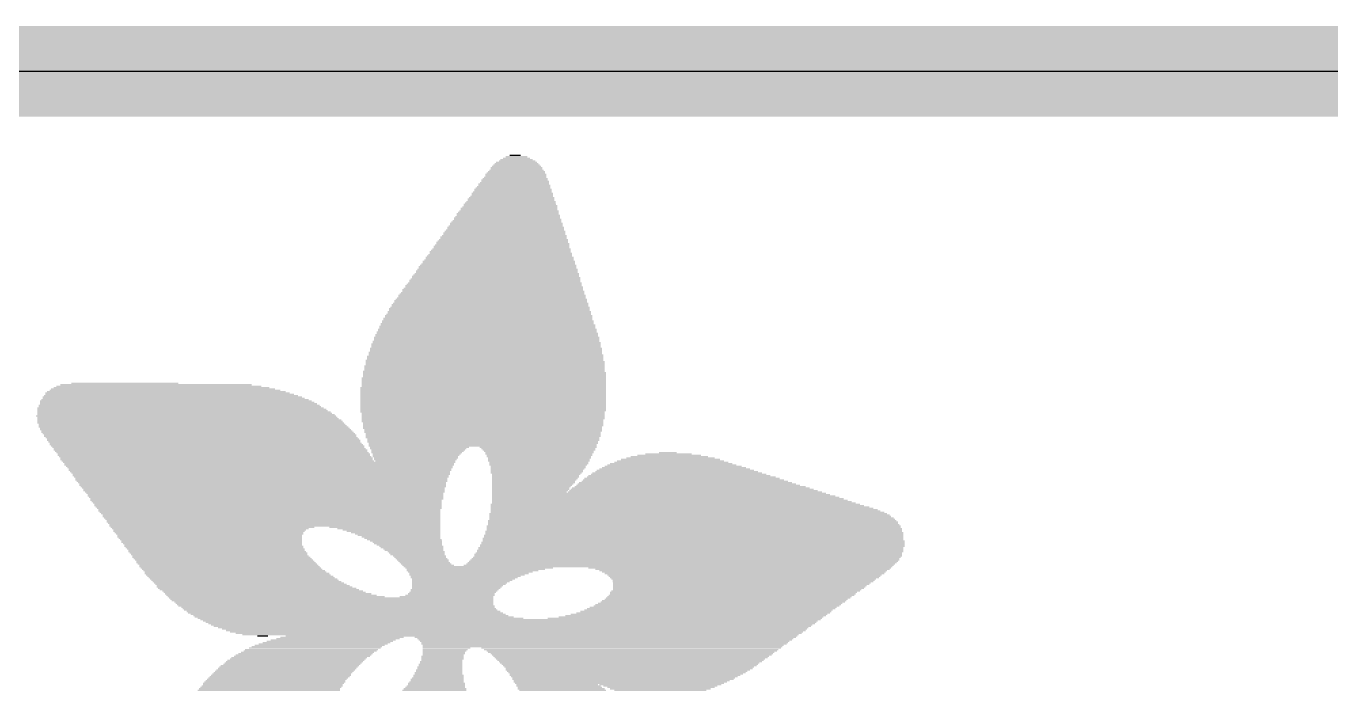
# Model space of a CAD drawing. Extents: x -3.6 to 34.1, y -8.2 to 24.4.
# Drawn here: x 4.669 to 8.332, y 16.041 to 17.907 of the extents above; entities that cross this region are included whole.
import ezdxf

# ---------------------------------------------------------------- set-up
doc = ezdxf.new("R2010")
doc.units = 0
for name, color, linetype in [('1', 12, 'CONTINUOUS'), ('16', 5, 'CONTINUOUS'), ('20', 53, 'CONTINUOUS'), ('21', 40, 'CONTINUOUS')]:
    doc.layers.add(name, color=color, linetype=linetype)

# ---------------------------------------------------------------- blocks, each defined once
blk = doc.blocks.new('RECT')
blk.add_solid([(-0.5, -0.5), (0.5, -0.5), (-0.5, 0.5), (0.5, 0.5)])

msp = doc.modelspace()

# ---------------------------------------------------------------- linework, layer by layer
at = {"layer": '1', "const_width": 0.254}
msp.add_lwpolyline([(0, 17.78), (25.4, 17.78)], dxfattribs=at)
at = {"layer": '16', "const_width": 0.254}
msp.add_lwpolyline([(0, 17.78), (25.4, 17.78)], dxfattribs=at)
at = {"layer": '20'}
msp.add_line((22.86, 17.78), (2.54, 17.78), dxfattribs=at)

# ---------------------------------------------------------------- block references
at = {"layer": '21'}
for p, xscale, yscale in [((6.0421, 17.5438), 0.0305, 0.0038), ((6.0458, 17.5095), 0.1448, 0.0038), ((6.0458, 17.5057), 0.1448, 0.0038), ((6.0459, 17.5133), 0.1371, 0.0038), ((6.0459, 17.5171), 0.1295, 0.0038), ((6.0459, 17.5209), 0.1219, 0.0038), ((6.0459, 17.5247), 0.1143, 0.0038), ((6.0478, 17.5285), 0.1029, 0.0038), ((6.0459, 17.5324), 0.0915, 0.0039), ((6.0458, 17.5362), 0.0762, 0.0038), ((6.0459, 17.54), 0.0609, 0.0038), ((6.0402, 17.4752), 0.1867, 0.0038), ((6.0421, 17.4714), 0.1905, 0.0038), ((6.0421, 17.479), 0.1829, 0.0038), ((6.0421, 17.4828), 0.1753, 0.0038), ((6.044, 17.4904), 0.1715, 0.0038), ((6.044, 17.4866), 0.1715, 0.0038), ((6.0439, 17.4943), 0.1638, 0.0039), ((6.0458, 17.4981), 0.16, 0.0038), ((6.0458, 17.5019), 0.1524, 0.0038), ((6.0344, 17.4371), 0.2286, 0.0038), ((6.0344, 17.4333), 0.2286, 0.0038), ((6.0344, 17.4409), 0.221, 0.0038), ((6.0363, 17.4485), 0.2172, 0.0038), ((6.0363, 17.4447), 0.2172, 0.0038), ((6.0363, 17.4523), 0.2096, 0.0038), ((6.0382, 17.4562), 0.2058, 0.0039), ((6.0383, 17.4638), 0.1981, 0.0038), ((6.0402, 17.46), 0.2019, 0.0038), ((6.0402, 17.4676), 0.1943, 0.0038), ((6.0268, 17.399), 0.2667, 0.0038), ((6.0268, 17.4066), 0.2591, 0.0038), ((6.0287, 17.4028), 0.2629, 0.0038), ((6.0287, 17.4104), 0.2552, 0.0038), ((6.0306, 17.4142), 0.2514, 0.0038), ((6.0306, 17.4219), 0.2438, 0.0038), ((6.0306, 17.4181), 0.2438, 0.0039), ((6.0325, 17.4257), 0.24, 0.0038), ((6.0325, 17.4295), 0.2324, 0.0038), ((6.0192, 17.3609), 0.3048, 0.0038), ((6.0192, 17.3685), 0.2972, 0.0038), ((6.0211, 17.3647), 0.301, 0.0038), ((6.0211, 17.3723), 0.2934, 0.0038), ((6.0211, 17.38), 0.2857, 0.0039), ((6.023, 17.3761), 0.2896, 0.0038), ((6.023, 17.3838), 0.2819, 0.0038), ((6.0249, 17.3876), 0.2781, 0.0038), ((6.0249, 17.3952), 0.2705, 0.0038), ((6.0249, 17.3914), 0.2705, 0.0038), ((6.0116, 17.3266), 0.3429, 0.0038), ((6.0116, 17.3228), 0.3429, 0.0038), ((6.0135, 17.3304), 0.3391, 0.0038), ((6.0135, 17.3342), 0.3315, 0.0038), ((6.0154, 17.3419), 0.3277, 0.0039), ((6.0154, 17.338), 0.3277, 0.0038), ((6.0154, 17.3457), 0.3201, 0.0038), ((6.0173, 17.3533), 0.3163, 0.0038), ((6.0173, 17.3495), 0.3163, 0.0038), ((6.0173, 17.3571), 0.3086, 0.0038), ((6.0039, 17.2885), 0.381, 0.0038), ((6.0058, 17.2923), 0.3772, 0.0038), ((6.0058, 17.2999), 0.3696, 0.0038), ((6.0077, 17.2961), 0.3734, 0.0038), ((6.0078, 17.3038), 0.3657, 0.0039), ((6.0097, 17.3076), 0.3619, 0.0038), ((6.0097, 17.3152), 0.3543, 0.0038), ((6.0097, 17.3114), 0.3543, 0.0038), ((6.0116, 17.319), 0.3505, 0.0038), ((5.9964, 17.2504), 0.4191, 0.0038), ((5.9983, 17.258), 0.4153, 0.0038), ((5.9983, 17.2542), 0.4153, 0.0038), ((5.9982, 17.2618), 0.4076, 0.0038), ((6.0001, 17.2657), 0.4038, 0.0039), ((6.0001, 17.2733), 0.3962, 0.0038), ((6.002, 17.2695), 0.4, 0.0038), ((6.002, 17.2771), 0.3924, 0.0038), ((6.0039, 17.2809), 0.3886, 0.0038), ((6.0039, 17.2847), 0.381, 0.0038), ((5.9906, 17.2199), 0.4534, 0.0038), ((5.9906, 17.2161), 0.4534, 0.0038), ((5.9925, 17.2237), 0.4496, 0.0038), ((5.9925, 17.2314), 0.442, 0.0038), ((5.9925, 17.2276), 0.442, 0.0039), ((5.9944, 17.2352), 0.4382, 0.0038), ((5.9944, 17.239), 0.4306, 0.0038), ((5.9963, 17.2466), 0.4268, 0.0038), ((5.9963, 17.2428), 0.4268, 0.0038), ((5.9811, 17.178), 0.4953, 0.0038), ((5.983, 17.1818), 0.4915, 0.0038), ((5.9849, 17.1856), 0.4877, 0.0038), ((5.9849, 17.1933), 0.4801, 0.0038), ((5.9849, 17.1895), 0.4801, 0.0039), ((5.9868, 17.1971), 0.4762, 0.0038), ((5.9868, 17.2047), 0.4686, 0.0038), ((5.9887, 17.2009), 0.4724, 0.0038), ((5.9887, 17.2085), 0.4648, 0.0038), ((5.9906, 17.2123), 0.461, 0.0038), ((5.9754, 17.1399), 0.5373, 0.0038), ((5.9754, 17.1437), 0.5295, 0.0038), ((5.9773, 17.1514), 0.5257, 0.0039), ((5.9773, 17.1475), 0.5257, 0.0038), ((5.9773, 17.1552), 0.5181, 0.0038), ((5.9792, 17.159), 0.5143, 0.0038), ((5.9792, 17.1666), 0.5067, 0.0038), ((5.9811, 17.1628), 0.5105, 0.0038), ((5.9811, 17.1704), 0.5029, 0.0038), ((5.983, 17.1742), 0.4991, 0.0038), ((5.9697, 17.1056), 0.5715, 0.0038), ((5.9697, 17.1133), 0.5639, 0.0039), ((5.9697, 17.1094), 0.5639, 0.0038), ((5.9716, 17.1171), 0.5601, 0.0038), ((5.9716, 17.1247), 0.5525, 0.0038), ((5.9716, 17.1209), 0.5525, 0.0038), ((5.9735, 17.1285), 0.5487, 0.0038), ((5.9735, 17.1361), 0.5411, 0.0038), ((5.9735, 17.1323), 0.5411, 0.0038), ((5.9639, 17.0713), 0.5982, 0.0038), ((5.9658, 17.0675), 0.602, 0.0038), ((5.9658, 17.079), 0.5944, 0.0038), ((5.9658, 17.0752), 0.5944, 0.0039), ((5.9659, 17.0866), 0.5867, 0.0038), ((5.9659, 17.0828), 0.5867, 0.0038), ((5.9678, 17.0942), 0.5829, 0.0038), ((5.9678, 17.0904), 0.5829, 0.0038), ((5.9678, 17.098), 0.5753, 0.0038), ((5.9697, 17.1018), 0.5715, 0.0038), ((5.962, 17.0332), 0.6324, 0.0038), ((5.962, 17.0409), 0.6248, 0.0038), ((5.962, 17.0371), 0.6248, 0.0039), ((5.962, 17.0485), 0.6172, 0.0038), ((5.9639, 17.0447), 0.621, 0.0038), ((5.9639, 17.0561), 0.6134, 0.0038), ((5.9639, 17.0523), 0.6134, 0.0038), ((5.9639, 17.0637), 0.6058, 0.0038), ((5.9639, 17.0599), 0.6058, 0.0038), ((5.9602, 17.0028), 0.6515, 0.0038), ((5.9602, 16.999), 0.6515, 0.0039), ((5.9602, 16.9951), 0.6515, 0.0038), ((5.9602, 17.0142), 0.6439, 0.0038), ((5.9602, 17.0104), 0.6439, 0.0038), ((5.9602, 17.0066), 0.6439, 0.0038), ((5.9601, 17.0218), 0.6362, 0.0038), ((5.9621, 17.018), 0.6401, 0.0038), ((5.962, 17.0294), 0.6324, 0.0038), ((5.962, 17.0256), 0.6324, 0.0038), ((5.9563, 16.9685), 0.6668, 0.0038), ((5.9582, 16.9647), 0.6706, 0.0038), ((5.9582, 16.9609), 0.6706, 0.0039), ((5.9582, 16.957), 0.6706, 0.0038), ((5.9582, 16.9799), 0.663, 0.0038), ((5.9582, 16.9761), 0.663, 0.0038), ((5.9582, 16.9723), 0.663, 0.0038), ((5.9582, 16.9913), 0.6554, 0.0038), ((5.9582, 16.9875), 0.6554, 0.0038), ((5.9601, 16.9837), 0.6592, 0.0038), ((5.9544, 16.938), 0.6782, 0.0038), ((5.9563, 16.9342), 0.682, 0.0038), ((5.9563, 16.9304), 0.682, 0.0038), ((5.9563, 16.9266), 0.682, 0.0038), ((5.9563, 16.9228), 0.682, 0.0039), ((5.9563, 16.9532), 0.6744, 0.0038), ((5.9563, 16.9494), 0.6744, 0.0038), ((5.9563, 16.9456), 0.6744, 0.0038), ((5.9563, 16.9418), 0.6744, 0.0038), ((5.0591, 16.8847), 0.6477, 0.0039), ((5.0534, 16.8885), 0.6287, 0.0038), ((5.0495, 16.8923), 0.6058, 0.0038), ((5.0419, 16.8961), 0.5754, 0.0038), ((5.0343, 16.8999), 0.5372, 0.0038), ((4.9466, 16.9037), 0.3009, 0.0038), ((5.9525, 16.8923), 0.6896, 0.0038), ((5.9525, 16.8885), 0.6896, 0.0038), ((5.9525, 16.8847), 0.6896, 0.0039), ((5.9544, 16.9189), 0.6858, 0.0038), ((5.9544, 16.9151), 0.6858, 0.0038), ((5.9544, 16.9113), 0.6858, 0.0038), ((5.9544, 16.9075), 0.6858, 0.0038), ((5.9544, 16.9037), 0.6858, 0.0038), ((5.9544, 16.8999), 0.6858, 0.0038), ((5.9544, 16.8961), 0.6858, 0.0038), ((5.0895, 16.8542), 0.762, 0.0038), ((5.0933, 16.8504), 0.7696, 0.0038), ((5.0972, 16.8466), 0.7773, 0.0039), ((5.0876, 16.858), 0.7506, 0.0038), ((5.08, 16.8656), 0.7278, 0.0038), ((5.0838, 16.8618), 0.7354, 0.0038), ((5.0762, 16.8694), 0.7124, 0.0038), ((5.0667, 16.877), 0.6858, 0.0038), ((5.0724, 16.8732), 0.6972, 0.0038), ((5.0629, 16.8808), 0.6705, 0.0038), ((5.9525, 16.8808), 0.6896, 0.0038), ((5.9525, 16.877), 0.6896, 0.0038), ((5.9525, 16.8732), 0.6896, 0.0038), ((5.9525, 16.8694), 0.6896, 0.0038), ((5.9525, 16.8656), 0.6896, 0.0038), ((5.9525, 16.8618), 0.6896, 0.0038), ((5.9525, 16.858), 0.6896, 0.0038), ((5.9525, 16.8542), 0.6896, 0.0038), ((5.9525, 16.8504), 0.6896, 0.0038), ((5.9525, 16.8466), 0.6896, 0.0039), ((5.1181, 16.8123), 0.842, 0.0038), ((5.1029, 16.8351), 0.8039, 0.0038), ((5.1067, 16.8313), 0.8115, 0.0038), ((5.1086, 16.8275), 0.8153, 0.0038), ((5.1124, 16.8237), 0.823, 0.0038), ((5.1143, 16.8199), 0.8268, 0.0038), ((5.1181, 16.8161), 0.8344, 0.0038), ((5.0991, 16.8427), 0.7887, 0.0038), ((5.101, 16.8389), 0.7925, 0.0038), ((5.9525, 16.8427), 0.6896, 0.0038), ((5.9525, 16.8389), 0.6896, 0.0038), ((5.9525, 16.8351), 0.6896, 0.0038), ((5.9525, 16.8313), 0.6896, 0.0038), ((5.9525, 16.8275), 0.6896, 0.0038), ((5.9506, 16.8237), 0.6858, 0.0038), ((5.9525, 16.8199), 0.682, 0.0038), ((5.9525, 16.8161), 0.682, 0.0038), ((5.9525, 16.8123), 0.682, 0.0038), ((5.1219, 16.8085), 0.842, 0.0039), ((5.1238, 16.8046), 0.8458, 0.0038), ((5.1276, 16.8008), 0.8534, 0.0038), ((5.1296, 16.797), 0.8573, 0.0038), ((5.1315, 16.7932), 0.8611, 0.0038), ((5.1353, 16.7894), 0.8611, 0.0038), ((5.1372, 16.7856), 0.8649, 0.0038), ((5.1391, 16.7818), 0.8687, 0.0038), ((5.1429, 16.778), 0.8687, 0.0038), ((5.1448, 16.7742), 0.8725, 0.0038), ((5.9525, 16.8085), 0.682, 0.0039), ((5.9525, 16.8046), 0.682, 0.0038), ((5.9506, 16.8008), 0.6782, 0.0038), ((5.9506, 16.797), 0.6782, 0.0038), ((5.9525, 16.7932), 0.6744, 0.0038), ((5.9525, 16.7894), 0.6744, 0.0038), ((5.9525, 16.7856), 0.6744, 0.0038), ((5.9506, 16.7818), 0.6706, 0.0038), ((5.9506, 16.778), 0.6706, 0.0038), ((5.9525, 16.7742), 0.6668, 0.0038), ((5.1486, 16.7704), 0.8725, 0.0039), ((5.1505, 16.7665), 0.8763, 0.0038), ((5.1543, 16.7627), 0.8763, 0.0038), ((5.1582, 16.7589), 0.8763, 0.0038), ((5.1582, 16.7551), 0.8763, 0.0038), ((5.162, 16.7513), 0.8763, 0.0038), ((5.1658, 16.7475), 0.8763, 0.0038), ((5.1677, 16.7437), 0.8801, 0.0038), ((5.1696, 16.7399), 0.8763, 0.0038), ((5.9525, 16.7704), 0.6668, 0.0039), ((5.9506, 16.7665), 0.663, 0.0038), ((5.9525, 16.7627), 0.6592, 0.0038), ((5.9525, 16.7589), 0.6592, 0.0038), ((5.9525, 16.7551), 0.6592, 0.0038), ((5.9506, 16.7513), 0.6553, 0.0038), ((5.9525, 16.7475), 0.6515, 0.0038), ((5.9525, 16.7437), 0.6515, 0.0038), ((5.9506, 16.7399), 0.6477, 0.0038), ((5.1734, 16.7361), 0.8763, 0.0038), ((5.1753, 16.7323), 0.8801, 0.0039), ((5.1791, 16.7284), 0.8801, 0.0038), ((5.181, 16.7246), 0.8763, 0.0038), ((5.1848, 16.7208), 0.8763, 0.0038), ((5.1867, 16.717), 0.8801, 0.0038), ((5.1886, 16.7132), 0.8763, 0.0038), ((5.1924, 16.7094), 0.8763, 0.0038), ((5.1963, 16.7056), 0.8763, 0.0038), ((5.1963, 16.7018), 0.8763, 0.0038), ((5.9525, 16.7361), 0.6439, 0.0038), ((5.9506, 16.7323), 0.6401, 0.0039), ((5.9506, 16.7284), 0.6401, 0.0038), ((5.7735, 16.7246), 0.2781, 0.0038), ((5.7697, 16.7208), 0.2705, 0.0038), ((5.7677, 16.7132), 0.259, 0.0038), ((5.7658, 16.7094), 0.2552, 0.0038), ((5.7697, 16.717), 0.2629, 0.0038), ((5.7658, 16.7056), 0.2476, 0.0038), ((5.7639, 16.7018), 0.2438, 0.0038), ((6.1068, 16.7246), 0.3276, 0.0038), ((6.1068, 16.7208), 0.32, 0.0038), ((6.1087, 16.717), 0.3162, 0.0038), ((6.1087, 16.7132), 0.3086, 0.0038), ((6.1106, 16.7094), 0.3048, 0.0038), ((6.1087, 16.7056), 0.301, 0.0038), ((6.1106, 16.7018), 0.2972, 0.0038), ((6.4745, 16.7018), 0.1791, 0.0038), ((6.4726, 16.7056), 0.1295, 0.0038), ((6.4707, 16.7094), 0.0495, 0.0038), ((5.2001, 16.698), 0.8763, 0.0038), ((5.2039, 16.6942), 0.8763, 0.0039), ((5.2039, 16.6903), 0.8763, 0.0038), ((5.2077, 16.6865), 0.8763, 0.0038), ((5.3239, 16.6827), 1.1011, 0.0038), ((5.3239, 16.6789), 1.0935, 0.0038), ((5.3239, 16.6751), 1.0935, 0.0038), ((5.3239, 16.6713), 1.0859, 0.0038), ((5.3258, 16.6675), 1.0821, 0.0038), ((5.3258, 16.6637), 1.0745, 0.0038), ((5.762, 16.698), 0.24, 0.0038), ((5.7639, 16.6942), 0.2362, 0.0039), ((5.762, 16.6903), 0.2324, 0.0038), ((5.762, 16.6865), 0.2248, 0.0038), ((6.1087, 16.698), 0.2934, 0.0038), ((6.1106, 16.6942), 0.2896, 0.0039), ((6.1087, 16.6903), 0.2858, 0.0038), ((6.1087, 16.6865), 0.2858, 0.0038), ((6.1087, 16.6827), 0.2782, 0.0038), ((6.1087, 16.6789), 0.2782, 0.0038), ((6.1068, 16.6751), 0.2744, 0.0038), ((6.1067, 16.6713), 0.2667, 0.0038), ((6.1067, 16.6675), 0.2667, 0.0038), ((6.1048, 16.6637), 0.2629, 0.0038), ((6.4897, 16.6637), 0.423, 0.0038), ((6.4878, 16.6675), 0.4038, 0.0038), ((6.4859, 16.6713), 0.3848, 0.0038), ((6.4821, 16.6751), 0.362, 0.0038), ((6.4802, 16.6789), 0.3429, 0.0038), ((6.4802, 16.6827), 0.32, 0.0038), ((6.4783, 16.6865), 0.301, 0.0038), ((6.4783, 16.6903), 0.2781, 0.0038), ((6.4783, 16.6942), 0.2477, 0.0039), ((6.4745, 16.698), 0.2171, 0.0038), ((5.3258, 16.6599), 1.0745, 0.0038), ((5.3257, 16.6561), 1.0668, 0.0039), ((5.3277, 16.6522), 1.0629, 0.0038), ((5.3296, 16.6484), 1.0591, 0.0038), ((5.3277, 16.6446), 1.0553, 0.0038), ((5.3296, 16.6408), 1.0515, 0.0038), ((5.3296, 16.637), 1.0439, 0.0038), ((5.3296, 16.6332), 1.0439, 0.0038), ((5.3315, 16.6294), 1.0401, 0.0038), ((6.1029, 16.6599), 0.2591, 0.0038), ((6.1029, 16.6561), 0.2591, 0.0039), ((6.101, 16.6522), 0.2553, 0.0038), ((6.1011, 16.6484), 0.2476, 0.0038), ((6.0992, 16.6446), 0.2438, 0.0038), ((6.0992, 16.6408), 0.2438, 0.0038), ((6.0973, 16.637), 0.24, 0.0038), ((6.0954, 16.6332), 0.2362, 0.0038), ((6.0935, 16.6294), 0.2324, 0.0038), ((6.5183, 16.6294), 0.5791, 0.0038), ((6.5145, 16.6332), 0.5639, 0.0038), ((6.5107, 16.637), 0.5487, 0.0038), ((6.5088, 16.6408), 0.5295, 0.0038), ((6.503, 16.6446), 0.5105, 0.0038), ((6.5011, 16.6484), 0.4915, 0.0038), ((6.4973, 16.6522), 0.4762, 0.0038), ((6.4954, 16.6561), 0.4572, 0.0039), ((6.4916, 16.6599), 0.442, 0.0038), ((5.3315, 16.6256), 1.0325, 0.0038), ((5.3334, 16.6218), 1.0287, 0.0038), ((5.3334, 16.618), 1.0287, 0.0039), ((5.3353, 16.6141), 1.0249, 0.0038), ((5.3353, 16.6103), 1.0173, 0.0038), ((5.3372, 16.6065), 1.0135, 0.0038), ((5.3372, 16.6027), 1.0135, 0.0038), ((5.3391, 16.5989), 1.0096, 0.0038), ((5.3391, 16.5951), 1.002, 0.0038), ((5.341, 16.5913), 0.9982, 0.0038), ((6.0935, 16.6256), 0.2324, 0.0038), ((6.0916, 16.6218), 0.2286, 0.0038), ((6.0897, 16.618), 0.2247, 0.0039), ((6.0878, 16.6141), 0.2209, 0.0038), ((6.0859, 16.6103), 0.2171, 0.0038), ((6.0859, 16.6065), 0.2171, 0.0038), ((6.084, 16.6027), 0.2133, 0.0038), ((6.0821, 16.5989), 0.2095, 0.0038), ((6.4459, 16.5951), 0.9372, 0.0038), ((6.4516, 16.5913), 0.9486, 0.0038), ((6.5469, 16.5989), 0.7125, 0.0038), ((6.5431, 16.6027), 0.6973, 0.0038), ((6.5392, 16.6065), 0.682, 0.0038), ((6.5354, 16.6103), 0.6668, 0.0038), ((6.5335, 16.6141), 0.6477, 0.0038), ((6.5278, 16.618), 0.6286, 0.0039), ((6.524, 16.6218), 0.6134, 0.0038), ((6.5202, 16.6256), 0.5982, 0.0038), ((5.341, 16.5875), 0.9982, 0.0038), ((5.3429, 16.5837), 0.9944, 0.0038), ((5.3448, 16.5799), 0.9906, 0.0039), ((5.3429, 16.576), 0.9868, 0.0038), ((5.3448, 16.5722), 0.983, 0.0038), ((5.3467, 16.5684), 0.9792, 0.0038), ((5.3486, 16.5646), 0.9754, 0.0038), ((5.3486, 16.5608), 0.9754, 0.0038), ((5.3505, 16.557), 0.9716, 0.0038), ((6.4916, 16.5646), 1.0364, 0.0038), ((6.4973, 16.5608), 1.0478, 0.0038), ((6.5049, 16.557), 1.063, 0.0038), ((6.4592, 16.5875), 0.9639, 0.0038), ((6.4649, 16.5837), 0.9753, 0.0038), ((6.4707, 16.5799), 0.9867, 0.0039), ((6.4764, 16.576), 0.9982, 0.0038), ((6.4821, 16.5722), 1.0096, 0.0038), ((6.4878, 16.5684), 1.021, 0.0038), ((5.3524, 16.5532), 0.9678, 0.0038), ((5.3525, 16.5494), 0.9601, 0.0038), ((5.3525, 16.5456), 0.9601, 0.0038), ((5.3544, 16.5418), 0.9563, 0.0039), ((5.3563, 16.5379), 0.9525, 0.0038), ((5.3582, 16.5341), 0.9487, 0.0038), ((5.3582, 16.5303), 0.9487, 0.0038), ((5.3601, 16.5265), 0.9449, 0.0038), ((5.362, 16.5227), 0.9411, 0.0038), ((5.3639, 16.5189), 0.9373, 0.0038), ((6.5392, 16.5189), 1.1468, 0.0038), ((6.5278, 16.5379), 1.1164, 0.0038), ((6.5316, 16.5341), 1.124, 0.0038), ((6.5335, 16.5303), 1.1278, 0.0038), ((6.5373, 16.5265), 1.1354, 0.0038), ((6.5392, 16.5227), 1.1392, 0.0038), ((6.5107, 16.5532), 1.0745, 0.0038), ((6.5164, 16.5494), 1.0859, 0.0038), ((6.5202, 16.5456), 1.0935, 0.0038), ((6.5259, 16.5418), 1.1049, 0.0039), ((5.3639, 16.5151), 0.9373, 0.0038), ((5.3658, 16.5113), 0.9335, 0.0038), ((5.3677, 16.5075), 0.9297, 0.0038), ((5.3677, 16.5037), 0.9297, 0.0039), ((5.1924, 16.4998), 0.5715, 0.0038), ((5.1867, 16.496), 0.5524, 0.0038), ((5.1848, 16.4922), 0.541, 0.0038), ((5.1829, 16.4884), 0.5372, 0.0038), ((5.1829, 16.4846), 0.5296, 0.0038), ((5.1848, 16.4808), 0.5258, 0.0038), ((5.6763, 16.4998), 0.3124, 0.0038), ((5.6877, 16.496), 0.2896, 0.0038), ((5.6954, 16.4922), 0.2743, 0.0038), ((5.7011, 16.4884), 0.2629, 0.0038), ((5.7068, 16.4846), 0.2515, 0.0038), ((5.7125, 16.4808), 0.2401, 0.0038), ((6.5431, 16.4884), 1.1697, 0.0038), ((6.545, 16.4846), 1.1735, 0.0038), ((6.545, 16.4808), 1.1735, 0.0038), ((6.5431, 16.5037), 1.1621, 0.0039), ((6.5431, 16.4998), 1.1621, 0.0038), ((6.545, 16.496), 1.1659, 0.0038), ((6.545, 16.4922), 1.1659, 0.0038), ((6.5411, 16.5151), 1.1506, 0.0038), ((6.5411, 16.5113), 1.1506, 0.0038), ((6.5431, 16.5075), 1.1545, 0.0038), ((5.1848, 16.477), 0.5182, 0.0038), ((5.1848, 16.4732), 0.5182, 0.0038), ((5.1867, 16.4694), 0.5144, 0.0038), ((5.1886, 16.4656), 0.5106, 0.0039), ((5.1905, 16.4617), 0.5068, 0.0038), ((5.1905, 16.4579), 0.5068, 0.0038), ((5.1924, 16.4541), 0.503, 0.0038), ((5.1943, 16.4503), 0.4992, 0.0038), ((5.1962, 16.4465), 0.503, 0.0038), ((5.7163, 16.477), 0.2324, 0.0038), ((5.722, 16.4732), 0.221, 0.0038), ((5.7258, 16.4694), 0.2134, 0.0038), ((5.7315, 16.4656), 0.2096, 0.0039), ((5.7354, 16.4617), 0.2019, 0.0038), ((5.7392, 16.4579), 0.1943, 0.0038), ((5.7411, 16.4541), 0.1905, 0.0038), ((5.7449, 16.4503), 0.1829, 0.0038), ((5.7506, 16.4465), 0.1791, 0.0038), ((6.5393, 16.4503), 1.1925, 0.0038), ((6.5393, 16.4465), 1.1925, 0.0038), ((6.5412, 16.4579), 1.1887, 0.0038), ((6.5412, 16.4541), 1.1887, 0.0038), ((6.5412, 16.4694), 1.1811, 0.0038), ((6.5412, 16.4656), 1.1811, 0.0039), ((6.5431, 16.4617), 1.1849, 0.0038), ((6.5431, 16.477), 1.1773, 0.0038), ((6.5431, 16.4732), 1.1773, 0.0038), ((5.1982, 16.4427), 0.4991, 0.0038), ((5.202, 16.4389), 0.4991, 0.0038), ((5.2039, 16.4351), 0.4953, 0.0038), ((5.2058, 16.4313), 0.4991, 0.0038), ((5.2096, 16.4275), 0.4991, 0.0039), ((5.2115, 16.4236), 0.4953, 0.0038), ((5.2153, 16.4198), 0.4953, 0.0038), ((5.2172, 16.416), 0.4991, 0.0038), ((5.221, 16.4122), 0.4991, 0.0038), ((5.2248, 16.4084), 0.4991, 0.0038), ((5.7525, 16.4427), 0.1753, 0.0038), ((5.7563, 16.4389), 0.1676, 0.0038), ((5.7582, 16.4351), 0.1638, 0.0038), ((5.7639, 16.4313), 0.16, 0.0038), ((5.7658, 16.4275), 0.1562, 0.0039), ((5.7677, 16.4236), 0.1524, 0.0038), ((5.7734, 16.4198), 0.1486, 0.0038), ((5.7753, 16.416), 0.1448, 0.0038), ((5.7791, 16.4122), 0.1448, 0.0038), ((5.783, 16.4084), 0.1447, 0.0038), ((6.5183, 16.4084), 1.204, 0.0038), ((6.5202, 16.4122), 1.2002, 0.0038), ((6.524, 16.416), 1.2002, 0.0038), ((6.5278, 16.4236), 1.2002, 0.0038), ((6.5278, 16.4198), 1.2002, 0.0038), ((6.5297, 16.4275), 1.1964, 0.0039), ((6.5335, 16.4351), 1.1964, 0.0038), ((6.5335, 16.4313), 1.1964, 0.0038), ((6.5354, 16.4427), 1.1925, 0.0038), ((6.5354, 16.4389), 1.1925, 0.0038), ((5.2286, 16.4046), 0.4991, 0.0038), ((5.2305, 16.4008), 0.503, 0.0038), ((5.2343, 16.397), 0.503, 0.0038), ((5.2382, 16.3932), 0.5029, 0.0038), ((5.2401, 16.3894), 0.5067, 0.0039), ((5.2439, 16.3855), 0.5067, 0.0038), ((5.2477, 16.3817), 0.5067, 0.0038), ((5.2534, 16.3779), 0.5105, 0.0038), ((5.2572, 16.3741), 0.5105, 0.0038), ((5.261, 16.3703), 0.5182, 0.0038), ((5.7849, 16.4046), 0.1409, 0.0038), ((5.7887, 16.4008), 0.1409, 0.0038), ((5.7925, 16.397), 0.141, 0.0038), ((5.7982, 16.3932), 0.1448, 0.0038), ((6.4154, 16.3894), 1.3716, 0.0039), ((5.9411, 16.3855), 0.4153, 0.0038), ((5.9315, 16.3817), 0.3886, 0.0038), ((5.922, 16.3779), 0.3696, 0.0038), ((5.9163, 16.3741), 0.3506, 0.0038), ((5.9125, 16.3703), 0.3353, 0.0038), ((6.5011, 16.3932), 1.2078, 0.0038), ((6.5069, 16.397), 1.2039, 0.0038), ((6.5107, 16.4008), 1.2039, 0.0038), ((6.5145, 16.4046), 1.2039, 0.0038), ((6.6726, 16.3855), 0.8496, 0.0038), ((6.6802, 16.3817), 0.8268, 0.0038), ((6.6821, 16.3779), 0.8078, 0.0038), ((6.6841, 16.3741), 0.7963, 0.0038), ((6.6859, 16.3703), 0.7848, 0.0038), ((5.2648, 16.3665), 0.5182, 0.0038), ((5.2705, 16.3627), 0.522, 0.0038), ((5.2743, 16.3589), 0.522, 0.0038), ((5.28, 16.3551), 0.5258, 0.0038), ((5.2838, 16.3513), 0.5258, 0.0039), ((5.2896, 16.3474), 0.5295, 0.0038), ((5.2953, 16.3436), 0.5334, 0.0038), ((5.301, 16.3398), 0.5372, 0.0038), ((5.3067, 16.336), 0.541, 0.0038), ((5.9068, 16.3665), 0.3239, 0.0038), ((5.903, 16.3627), 0.3086, 0.0038), ((5.8992, 16.3589), 0.3009, 0.0038), ((5.8801, 16.336), 0.2552, 0.0038), ((5.8973, 16.3551), 0.2895, 0.0038), ((5.8935, 16.3513), 0.2819, 0.0039), ((5.8897, 16.3474), 0.2743, 0.0038), ((5.8859, 16.3436), 0.2667, 0.0038), ((5.884, 16.3398), 0.2629, 0.0038), ((6.6859, 16.3665), 0.7696, 0.0038), ((6.6859, 16.3627), 0.762, 0.0038), ((6.6859, 16.3589), 0.7544, 0.0038), ((6.684, 16.3551), 0.743, 0.0038), ((6.684, 16.3513), 0.7354, 0.0039), ((6.6821, 16.3474), 0.7316, 0.0038), ((6.6783, 16.3436), 0.7239, 0.0038), ((6.6764, 16.3398), 0.7201, 0.0038), ((6.6726, 16.336), 0.7125, 0.0038), ((5.3105, 16.3322), 0.5486, 0.0038), ((5.3182, 16.3284), 0.5563, 0.0038), ((5.3239, 16.3246), 0.5601, 0.0038), ((5.3334, 16.3208), 0.5639, 0.0038), ((5.3391, 16.317), 0.5677, 0.0038), ((5.3486, 16.3132), 0.5792, 0.0039), ((5.3582, 16.3093), 0.5905, 0.0038), ((5.3715, 16.3055), 0.6096, 0.0038), ((5.5258, 16.3017), 0.9106, 0.0038), ((5.5277, 16.2979), 0.9068, 0.0038), ((5.8497, 16.3055), 0.2629, 0.0038), ((5.8592, 16.3093), 0.2515, 0.0038), ((5.863, 16.3132), 0.2439, 0.0039), ((5.8668, 16.317), 0.2439, 0.0038), ((5.8725, 16.3246), 0.2476, 0.0038), ((5.8706, 16.3208), 0.2438, 0.0038), ((5.8782, 16.3322), 0.2514, 0.0038), ((5.8763, 16.3284), 0.2476, 0.0038), ((6.6345, 16.2979), 0.682, 0.0038), ((6.6402, 16.3017), 0.6858, 0.0038), ((6.644, 16.3055), 0.6858, 0.0038), ((6.6497, 16.3093), 0.6896, 0.0038), ((6.6554, 16.317), 0.6934, 0.0038), ((6.6535, 16.3132), 0.6896, 0.0039), ((6.6612, 16.3208), 0.6973, 0.0038), ((6.6707, 16.3322), 0.7087, 0.0038), ((6.6688, 16.3284), 0.7049, 0.0038), ((6.665, 16.3246), 0.6973, 0.0038), ((5.5296, 16.2941), 0.903, 0.0038), ((5.5334, 16.2903), 0.8954, 0.0038), ((5.5353, 16.2865), 0.8916, 0.0038), ((5.5372, 16.2827), 0.8878, 0.0038), ((5.541, 16.2789), 0.8878, 0.0038), ((5.5449, 16.2751), 0.8801, 0.0039), ((5.5487, 16.2712), 0.8801, 0.0038), ((5.5525, 16.2674), 0.8801, 0.0038), ((5.5601, 16.2636), 0.8801, 0.0038), ((6.5774, 16.2636), 0.7049, 0.0038), ((6.585, 16.2674), 0.6973, 0.0038), ((6.5926, 16.2712), 0.6972, 0.0038), ((6.5983, 16.2751), 0.6934, 0.0039), ((6.6078, 16.2789), 0.6896, 0.0038), ((6.6116, 16.2827), 0.6896, 0.0038), ((6.6173, 16.2865), 0.6858, 0.0038), ((6.625, 16.2903), 0.6858, 0.0038), ((6.6288, 16.2941), 0.6858, 0.0038), ((5.5658, 16.2598), 0.8839, 0.0038), ((5.5734, 16.256), 0.884, 0.0038), ((5.5811, 16.2522), 0.8839, 0.0038), ((5.5906, 16.2484), 0.8953, 0.0038), ((5.6077, 16.2446), 0.9144, 0.0038), ((6.0287, 16.2408), 1.7412, 0.0038), ((6.0287, 16.237), 1.726, 0.0039), ((6.0305, 16.2331), 1.7145, 0.0038), ((6.0325, 16.2293), 1.703, 0.0038), ((6.0325, 16.2255), 1.6878, 0.0038), ((6.5183, 16.2446), 0.7696, 0.0038), ((6.5354, 16.2484), 0.743, 0.0038), ((6.5488, 16.2522), 0.7315, 0.0038), ((6.5583, 16.256), 0.7201, 0.0038), ((6.5697, 16.2598), 0.7124, 0.0038), ((6.0344, 16.2217), 1.6764, 0.0038), ((6.0363, 16.2179), 1.6574, 0.0038), ((6.0402, 16.2141), 1.6421, 0.0038), ((6.044, 16.2103), 1.6269, 0.0038), ((6.0458, 16.2065), 1.6078, 0.0038), ((6.0516, 16.2027), 1.5887, 0.0038), ((6.0573, 16.1989), 1.5621, 0.0039), ((5.3334, 16.195), 0.0305, 0.0038), ((5.5449, 16.1874), 0.3467, 0.0038), ((5.5563, 16.1912), 0.3467, 0.0038), ((6.1163, 16.195), 1.4364, 0.0038), ((6.2954, 16.1912), 1.0706, 0.0038), ((6.2954, 16.1874), 1.0554, 0.0038), ((5.4667, 16.1531), 0.3734, 0.0038), ((5.4705, 16.1569), 0.3734, 0.0038), ((5.4801, 16.1608), 0.3695, 0.0039), ((5.4858, 16.1646), 0.3657, 0.0038), ((5.4934, 16.1684), 0.3658, 0.0038), ((5.5029, 16.1722), 0.362, 0.0038), ((5.5125, 16.176), 0.3581, 0.0038), ((5.522, 16.1798), 0.3543, 0.0038), ((5.5315, 16.1836), 0.3505, 0.0038), ((6.2954, 16.1836), 1.0478, 0.0038), ((6.2934, 16.1798), 1.0363, 0.0038), ((6.2934, 16.176), 1.0287, 0.0038), ((6.2915, 16.1722), 1.0249, 0.0038), ((6.2896, 16.1684), 1.0135, 0.0038), ((6.2877, 16.1646), 1.0097, 0.0038), ((5.8496, 16.1608), 0.1334, 0.0039), ((5.8458, 16.1569), 0.1258, 0.0038), ((5.8439, 16.1531), 0.122, 0.0038), ((6.3678, 16.1608), 0.842, 0.0039), ((6.3678, 16.1569), 0.8268, 0.0038), ((6.3697, 16.1531), 0.8154, 0.0038), ((5.4153, 16.115), 0.3848, 0.0038), ((5.4191, 16.1188), 0.3848, 0.0038), ((5.4229, 16.1227), 0.3848, 0.0039), ((5.4267, 16.1265), 0.3848, 0.0038), ((5.4324, 16.1303), 0.381, 0.0038), ((5.4362, 16.1341), 0.381, 0.0038), ((5.4439, 16.1379), 0.381, 0.0038), ((5.4477, 16.1417), 0.381, 0.0038), ((5.4534, 16.1455), 0.3772, 0.0038), ((5.4591, 16.1493), 0.3734, 0.0038), ((5.8325, 16.115), 0.1219, 0.0038), ((5.8344, 16.1227), 0.1181, 0.0039), ((5.8344, 16.1188), 0.1181, 0.0038), ((5.8382, 16.1379), 0.1181, 0.0038), ((5.8382, 16.1341), 0.1181, 0.0038), ((5.8382, 16.1303), 0.1181, 0.0038), ((5.8363, 16.1265), 0.1143, 0.0038), ((5.842, 16.1493), 0.1182, 0.0038), ((5.842, 16.1455), 0.1182, 0.0038), ((5.8401, 16.1417), 0.1143, 0.0038), ((6.3678, 16.1493), 0.8039, 0.0038), ((6.3697, 16.1455), 0.7925, 0.0038), ((6.3697, 16.1417), 0.7848, 0.0038), ((6.3678, 16.1379), 0.7734, 0.0038), ((6.3678, 16.1341), 0.7658, 0.0038), ((6.3659, 16.1303), 0.7544, 0.0038), ((6.3659, 16.1265), 0.7468, 0.0038), ((6.3659, 16.1227), 0.7391, 0.0039), ((6.3639, 16.1188), 0.7277, 0.0038), ((6.3639, 16.115), 0.7201, 0.0038), ((5.381, 16.0807), 0.3924, 0.0038), ((5.3848, 16.0846), 0.3924, 0.0039), ((5.3867, 16.0884), 0.3886, 0.0038), ((5.3905, 16.0922), 0.3886, 0.0038), ((5.3943, 16.096), 0.3886, 0.0038), ((5.3981, 16.0998), 0.3886, 0.0038), ((5.402, 16.1036), 0.3887, 0.0038), ((5.4058, 16.1074), 0.3887, 0.0038), ((5.4096, 16.1112), 0.3886, 0.0038), ((5.8268, 16.0846), 0.1409, 0.0039), ((5.8268, 16.0807), 0.1409, 0.0038), ((5.8268, 16.0922), 0.1333, 0.0038), ((5.8268, 16.0884), 0.1333, 0.0038), ((5.8287, 16.0998), 0.1295, 0.0038), ((5.8287, 16.096), 0.1295, 0.0038), ((5.8306, 16.1074), 0.1257, 0.0038), ((5.8306, 16.1036), 0.1257, 0.0038), ((5.8325, 16.1112), 0.1219, 0.0038), ((6.3639, 16.1112), 0.7125, 0.0038), ((6.362, 16.1074), 0.7011, 0.0038), ((6.3621, 16.1036), 0.6934, 0.0038), ((6.3583, 16.0998), 0.6858, 0.0038), ((6.3563, 16.096), 0.6743, 0.0038), ((6.3563, 16.0922), 0.6667, 0.0038), ((6.3544, 16.0884), 0.6553, 0.0038), ((6.3506, 16.0846), 0.6477, 0.0039), ((6.3487, 16.0807), 0.6363, 0.0038), ((5.3505, 16.0426), 0.4, 0.0038), ((5.3524, 16.0465), 0.3962, 0.0039), ((5.3562, 16.0503), 0.3962, 0.0038), ((5.3601, 16.0541), 0.3963, 0.0038), ((5.3639, 16.0617), 0.3963, 0.0038), ((5.362, 16.0579), 0.3925, 0.0038), ((5.3677, 16.0655), 0.3963, 0.0038), ((5.3696, 16.0693), 0.3925, 0.0038), ((5.3734, 16.0731), 0.3924, 0.0038), ((5.3772, 16.0769), 0.3924, 0.0038), ((5.8154, 16.0426), 0.1791, 0.0038), ((5.8173, 16.0465), 0.1753, 0.0039), ((5.8173, 16.0503), 0.1677, 0.0038), ((5.8192, 16.0541), 0.1639, 0.0038), ((5.8211, 16.0617), 0.1601, 0.0038), ((5.8211, 16.0579), 0.1601, 0.0038), ((5.821, 16.0655), 0.1524, 0.0038), ((5.823, 16.0731), 0.1485, 0.0038), ((5.823, 16.0693), 0.1485, 0.0038), ((5.8249, 16.0769), 0.1447, 0.0038), ((6.3468, 16.0769), 0.6248, 0.0038), ((6.3449, 16.0731), 0.621, 0.0038), ((6.3411, 16.0693), 0.6058, 0.0038), ((6.3373, 16.0655), 0.5982, 0.0038), ((6.3354, 16.0617), 0.5868, 0.0038), ((6.1601, 16.0579), 0.2286, 0.0038), ((6.164, 16.0541), 0.2363, 0.0038), ((6.1715, 16.0465), 0.2439, 0.0039), ((6.1678, 16.0503), 0.2363, 0.0038), ((6.1754, 16.0426), 0.2438, 0.0038), ((6.4497, 16.0579), 0.3429, 0.0038), ((6.4497, 16.0541), 0.32, 0.0038), ((6.4516, 16.0503), 0.301, 0.0038), ((6.4497, 16.0465), 0.282, 0.0039), ((6.4497, 16.0426), 0.259, 0.0038)]:
    msp.add_blockref('RECT', p, dxfattribs=dict(at, xscale=xscale, yscale=yscale))

doc.saveas('drawing.dxf')
